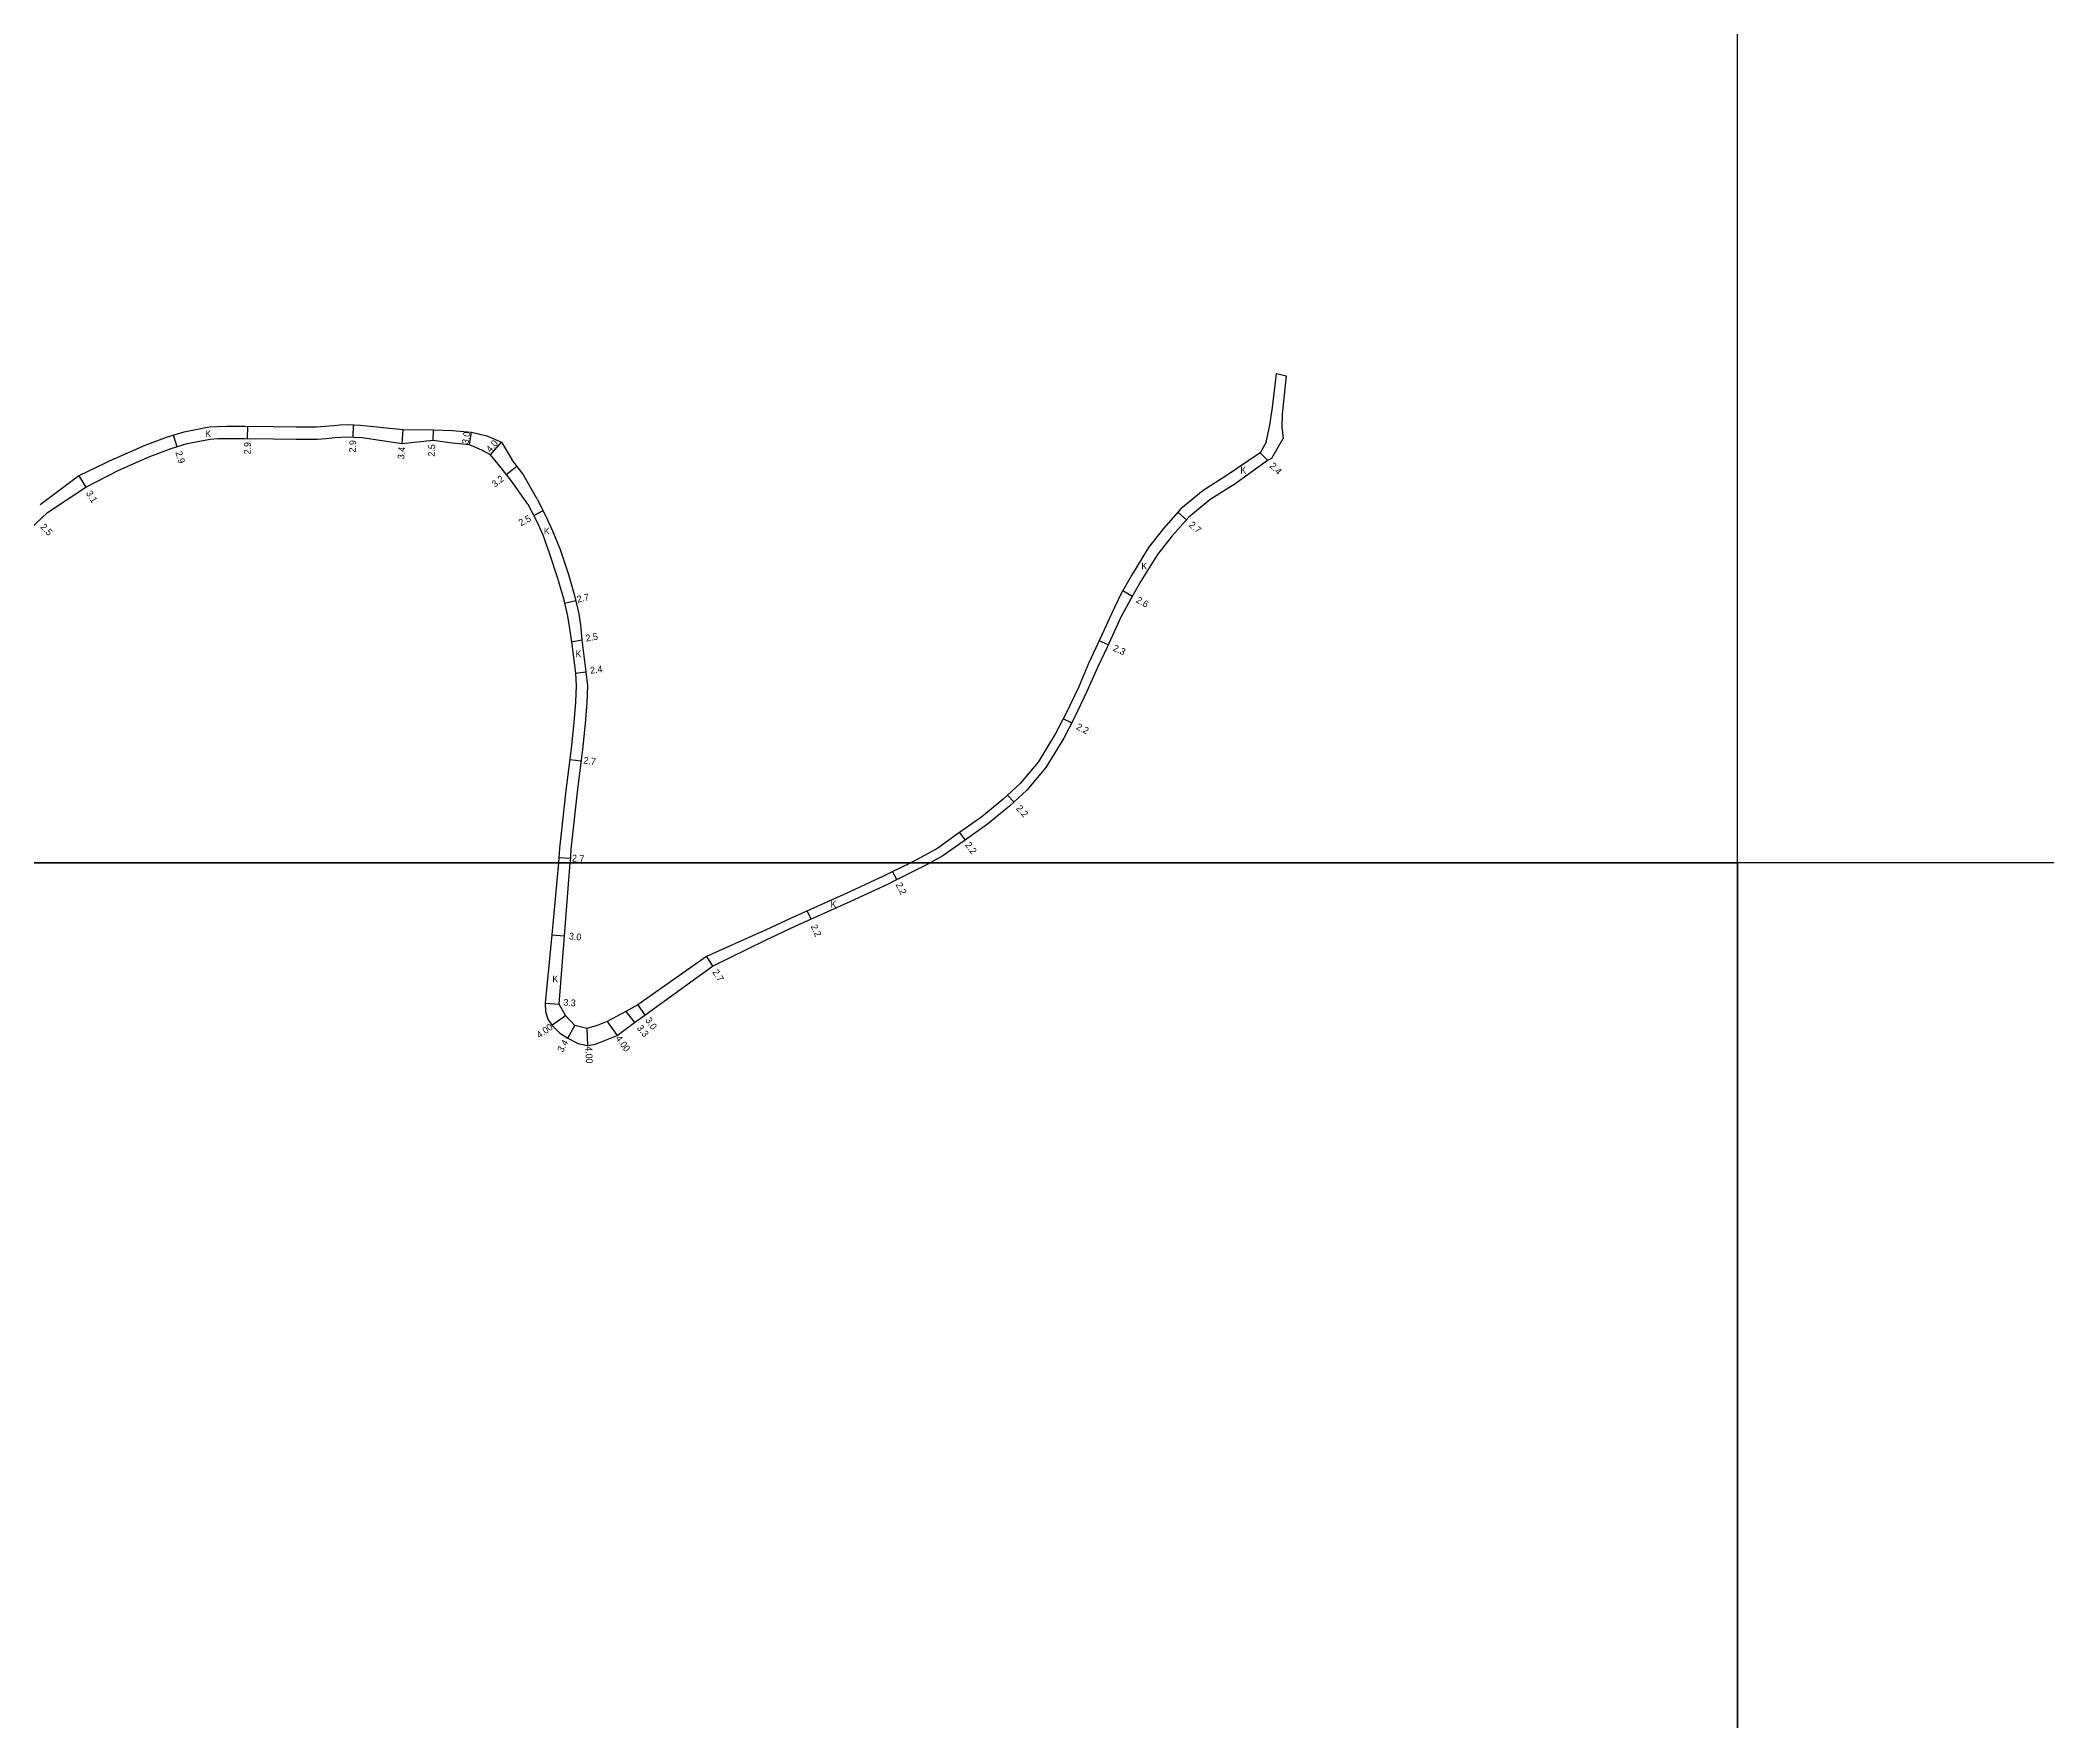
# Model space of a CAD drawing. Header units: metres. Extents: x 4000 to 8000, y -96000 to -93000.
# Drawn here: x 5999.2 to 6473.3, y -95602.9 to -95205.7 of the extents above; entities that cross this region are included whole.
import ezdxf

# ---------------------------------------------------------------- set-up
doc = ezdxf.new("R2010")
doc.units = ezdxf.units.M
doc.header["$LTSCALE"] = 2.5
for name, color, linetype in [('図郭', 7, 'Continuous'), ('幅員', 7, 'Continuous'), ('舗装', 7, 'Continuous'), ('道路', 7, 'Continuous')]:
    doc.layers.add(name, color=color, linetype=linetype)
doc.styles.get("Standard").update_dxf_attribs({"font": ''})
doc.styles.get('Standard').set_extended_font_data('@MS PGothic')

msp = doc.modelspace()

# ---------------------------------------------------------------- linework, layer by layer
at = {"layer": '図郭'}
for points in [[(5600, -95400), (6400, -95400), (6400, -94800), (5600, -94800)], [(5600, -96000), (6400, -96000), (6400, -95400), (5600, -95400)], [(6400, -96000), (7200, -96000), (7200, -95400), (6400, -95400)]]:
    msp.add_lwpolyline(points, close=True, dxfattribs=at)
at = {"layer": '幅員'}
for points in [[(6048.18, -95299.78), (6048.22, -95296.88)], [(6073.1, -95299.46), (6073.21, -95296.57)], [(6084.64, -95301.08), (6084.92, -95297.7)], [(6031.52, -95301.75), (6030.67, -95298.98)], [(6091.95, -95300.27), (6092.07, -95297.77)], [(6100.53, -95301.27), (6101.01, -95298.31)], [(6105.49, -95303.63), (6108.14, -95300.63)], [(6109.25, -95308.26), (6111.78, -95306.3)], [(6288.98, -95304.88), (6287.29, -95303.18)], [(6008.31, -95308.62), (6009.93, -95311.26)], [(6115.76, -95317.97), (6117.93, -95316.83)], [(6269.9, -95318.98), (6267.87, -95317.2)], [(6123.02, -95338.68), (6125.65, -95338.08)], [(6257.1, -95337.07), (6254.83, -95335.79)], [(6124.63, -95347.78), (6127.1, -95347.35)], [(6251.4, -95348.51), (6249.3, -95347.56)], [(6125.63, -95355.18), (6128.01, -95354.9)], [(6242.75, -95366.98), (6240.8, -95365.96)], [(6124.28, -95375.57), (6126.96, -95375.9)], [(6229.11, -95385.62), (6227.63, -95383.99)], [(6217.65, -95394.6), (6216.37, -95392.81)], [(6121.7, -95398.76), (6124.39, -95398.93)], [(6201.48, -95403.97), (6200.48, -95402.01)], [(6181.22, -95413.31), (6180.32, -95411.31)], [(6119.98, -95416.98), (6122.97, -95417.26)], [(6156.55, -95422.15), (6157.98, -95424.43)], [(6118.47, -95433.12), (6121.76, -95433.34)], [(6137.48, -95435.12), (6139.52, -95437.72)], [(6140.32, -95433.53), (6142, -95436.01)], [(6120.01, -95438.35), (6123.26, -95436.02)], [(6123.8, -95441.38), (6125.41, -95438.39)], [(6128.27, -95439.12), (6128.43, -95443.12)], [(6133.08, -95437.5), (6135.43, -95440.74)]]:
    msp.add_lwpolyline(points, dxfattribs=at)
at = {"layer": '道路'}
for points in [[(6288.67, -95300.69), (6289.58, -95296.67), (6290.16, -95292.5), (6291.15, -95284.42)], [(6291.15, -95284.42), (6293.46, -95284.99)], [(6293.46, -95284.99), (6292.46, -95294.05), (6292.4, -95297.09), (6292.74, -95299.8)], [(6016.62, -95304.59), (6023.96, -95301.38), (6029.22, -95299.42), (6033.21, -95298.19), (6039.11, -95297.05)], [(6039.11, -95297.05), (6041, -95296.93), (6043.28, -95296.89), (6045.38, -95296.87), (6047.53, -95296.87), (6054.22, -95296.95), (6059.68, -95297.05), (6062.57, -95297.07), (6064.43, -95297.03), (6066.49, -95296.87), (6068.51, -95296.69), (6070.05, -95296.56), (6071.88, -95296.52), (6074.75, -95296.62)], [(6074.75, -95296.62), (6084.92, -95297.7), (6092.07, -95297.77), (6096.58, -95297.88), (6101.01, -95298.31), (6104.66, -95299.14), (6108.14, -95300.63), (6110.56, -95304.73)], [(6017.78, -95307.25), (6025.05, -95304.07), (6030.15, -95302.17), (6033.92, -95301.01), (6039.3, -95299.95)], [(6039.3, -95299.95), (6041.12, -95299.83), (6043.32, -95299.79), (6045.4, -95299.77), (6047.51, -95299.77), (6054.17, -95299.85), (6059.64, -95299.95), (6062.59, -95299.97), (6064.57, -95299.92), (6066.73, -95299.76), (6068.76, -95299.58), (6070.21, -95299.46), (6071.86, -95299.42), (6074.64, -95299.52)], [(6108.03, -95306.69), (6105.49, -95303.63), (6103.49, -95302.57), (6100.53, -95301.27), (6096.47, -95300.88), (6091.95, -95300.27), (6084.64, -95301.08), (6074.64, -95299.52)], [(6288.67, -95300.69), (6287.29, -95303.18), (6279.28, -95308.6)], [(6280.73, -95310.87), (6288.98, -95304.88), (6290.01, -95304.43), (6292.74, -95299.8)], [(6016.62, -95304.59), (6008.31, -95308.62), (5999.18, -95315.43)], [(6114.34, -95315.27), (6110.53, -95309.92), (6108.03, -95306.69)], [(6116.51, -95314.13), (6113.18, -95308.11), (6110.56, -95304.73)], [(6000.91, -95317.24), (6009.93, -95311.26), (6017.78, -95307.25)], [(6279.28, -95308.6), (6273.84, -95312.06), (6268.56, -95316.42), (6264.46, -95321.08), (6260.95, -95325.5)], [(6280.73, -95310.87), (6275.43, -95314.25), (6270.44, -95318.37), (6266.53, -95322.81), (6263.07, -95327.18)], [(6114.34, -95315.27), (6116.4, -95319.2), (6117.88, -95322.54), (6119.39, -95326.83)], [(6116.51, -95314.13), (6118.61, -95318.13), (6120.14, -95321.59), (6121.95, -95325.97)], [(5978.06, -95337.24), (5982.99, -95332.99), (5986.65, -95330.28), (5993.78, -95324.06), (6000.91, -95317.24)], [(6121.95, -95325.97), (6123.96, -95331.95), (6125.38, -95336.87), (6126.36, -95341.2), (6126.79, -95343.78)], [(6260.95, -95325.5), (6256.89, -95332.12), (6254.38, -95336.59), (6252.28, -95341.01)], [(6119.39, -95326.83), (6121.38, -95332.75), (6122.76, -95337.54), (6123.71, -95341.72), (6124.13, -95344.22)], [(6263.07, -95327.18), (6259.12, -95333.46), (6256.68, -95337.81), (6254.38, -95341.96)], [(6124.13, -95344.22), (6124.63, -95347.78), (6125.63, -95355.18), (6125.72, -95358.19), (6125.58, -95362.08), (6125.23, -95366.87), (6124.61, -95372.97), (6123.35, -95382.93), (6122.46, -95390.88), (6121.84, -95396.54), (6121.62, -95400)], [(6126.79, -95343.78), (6127.1, -95347.35), (6128.01, -95354.9), (6128.42, -95358.2), (6128.27, -95362.23), (6127.92, -95367.11), (6127.29, -95373.27), (6126.03, -95383.25), (6125.14, -95391.17), (6124.53, -95396.77), (6124.32, -95400)], [(6252.28, -95341.01), (6249.06, -95348.08), (6246.77, -95352.93), (6244.37, -95358.62)], [(6254.38, -95341.96), (6251.15, -95349.05), (6248.86, -95353.89), (6246.35, -95359.56)], [(6244.37, -95358.62), (6241.46, -95364.69), (6238.98, -95369.46), (6234.87, -95376.22), (6230.58, -95381.29), (6226.61, -95384.93), (6221.55, -95389.11), (6216.08, -95393.02), (6211.15, -95396.5), (6206.26, -95399.18), (6204.71, -95400)], [(6246.35, -95359.56), (6243.43, -95365.67), (6240.9, -95370.54), (6236.66, -95377.51), (6232.17, -95382.81), (6228.06, -95386.59), (6222.9, -95390.85), (6217.35, -95394.81), (6212.32, -95398.37), (6209.34, -95400)], [(6121.62, -95400), (6119.98, -95416.98), (6118.47, -95433.12), (6118.49, -95435.15), (6119.05, -95436.9), (6120.01, -95438.35), (6121.81, -95440.14), (6123.8, -95441.38), (6126.22, -95442.66), (6128.43, -95443.12), (6130.34, -95442.85), (6135.43, -95440.74), (6139.52, -95437.72), (6142, -95436.01), (6157.98, -95424.43), (6170.43, -95418.26)], [(6169.51, -95416.27), (6156.55, -95422.15), (6140.32, -95433.53), (6137.48, -95435.12), (6133.08, -95437.5), (6130.75, -95438.43), (6128.27, -95439.12), (6125.41, -95438.39), (6123.26, -95436.02), (6121.76, -95433.34), (6122.97, -95417.26), (6124.32, -95400)], [(6169.51, -95416.27), (6176.58, -95412.99), (6189.56, -95407.14), (6198.56, -95402.98), (6200.48, -95402.01), (6204.71, -95400)], [(6170.43, -95418.26), (6177.5, -95414.99), (6190.48, -95409.14), (6199.53, -95404.95), (6201.48, -95403.97), (6209.34, -95400)]]:
    msp.add_lwpolyline(points, dxfattribs=at)

# ---------------------------------------------------------------- texts
at = {"layer": '幅員'}
for s, rotation, p in [('2.9', 89.2689, (6048.9, -95303.55)), ('2.9', 87.8156, (6073.69, -95303.12)), ('3.4', 85.2157, (6085.15, -95304.74)), ('2.5', 87.1918, (6092.34, -95304.11)), ('3.0', 80.8649, (6100.3, -95301.22)), ('4.0', 48.5224, (6105.51, -95303.2)), ('2.9', 287.0795, (6031.09, -95303.07)), ('2.4', 314.7805, (6289.37, -95306.4)), ('3.2', 37.7704, (6106.58, -95311.42)), ('3.1', 301.6254, (6009.94, -95312.71)), ('2.5', 313.7522, (5999.12, -95320.79)), ('2.5', 27.7255, (6112.69, -95320.54)), ('2.7', 318.6643, (6270.31, -95320.4)), ('2.7', 12.8374, (6126.13, -95338.59)), ('2.6', 330.635, (6257.82, -95338.39)), ('2.5', 9.8663, (6128.13, -95347.77)), ('2.3', 335.5189, (6252.37, -95349.83)), ('2.4', 6.6576, (6129.14, -95355.35)), ('2.2', 332.5496, (6243.7, -95368.36)), ('2.7', 352.7993, (6127.41, -95376.53)), ('2.2', 312.5136, (6229.53, -95387.24)), ('2.2', 305.5468, (6217.51, -95395.78)), ('2.7', 356.4103, (6124.72, -95399.67)), ('2.2', 296.7747, (6201.16, -95405.12)), ('2.2', 294.2586, (6181.11, -95414.99)), ('3.0', 354.6292, (6124, -95418.07)), ('2.7', 302.085, (6157.85, -95425.78)), ('3.3', 356.1283, (6122.7, -95433.71)), ('4.00', 35.5635, (6117.09, -95441.52)), ('3.3', 308.0773, (6140, -95439.01)), ('3.0', 304.1725, (6142.01, -95437.17)), ('3.4', 61.6262, (6122.61, -95444.89)), ('4.00', 272.3077, (6127.92, -95443.35)), ('4.00', 305.9716, (6134.96, -95441.49))]:
    msp.add_text(s, height=1.6, rotation=rotation, dxfattribs=at).set_placement(p)
at = {"layer": '舗装'}
for p in [(6038.15, -95299.46), (6282.6, -95308.07), (6118.11, -95322.46), (6259.21, -95330.71), (6125.6, -95351.45), (6185.81, -95410.57), (6120.14, -95428.24)]:
    msp.add_text('K', height=1.6, dxfattribs=at).set_placement(p)

doc.saveas('drawing.dxf')
